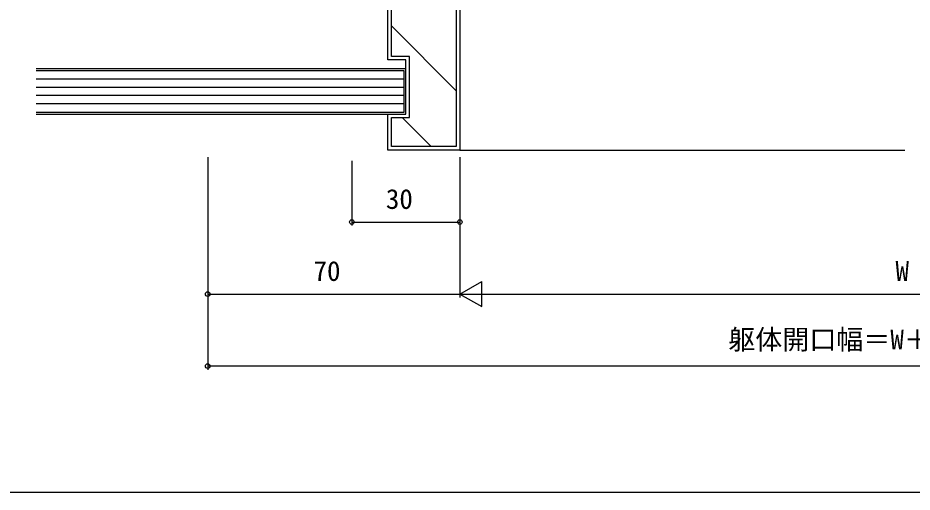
# Model space of a CAD drawing. Units: millimetres, scale not verified. Extents: x -437 to 438, y -344 to 341.
# Drawn here: x -77.1 to 171.2, y -343.7 to -212 of the extents above; entities that cross this region are included whole.
import ezdxf
from ezdxf.enums import TextEntityAlignment as Align

# ---------------------------------------------------------------- set-up
doc = ezdxf.new("R2010")
doc.units = ezdxf.units.MM
doc.header["$LTSCALE"] = 2
for name, color, linetype in [('0-5_YKK_D', 6, 'Continuous'), ('0-6_YKK_ZWAK', 7, 'Continuous'), ('0-7_YSS_K', 3, 'Continuous')]:
    doc.layers.add(name, color=color, linetype=linetype)
doc.styles.add('ＭＳ ゴシック', font='')
doc.styles.get('ＭＳ ゴシック').set_extended_font_data('MS Gothic')

msp = doc.modelspace()

# ---------------------------------------------------------------- linework, layer by layer
at = {"layer": '0-5_YKK_D'}
for p, q in [((-24.4, -250.7), (-24.4, -309.7)), ((-24.4, -250.7), (-24.4, -289.7)), ((45.6, -250.7), (45.6, -289.7)), ((45.6, -250.7), (45.6, -289.7)), ((15.6, -251.7), (15.6, -269.7)), ((45.6, -251.7), (45.6, -269.7)), ((15.6, -268.7), (45.6, -268.7)), ((45.6, -288.7), (51.662, -285.2)), ((51.662, -292.2), (51.662, -285.2)), ((-24.4, -288.7), (45.6, -288.7)), ((45.6, -288.7), (51.662, -292.2)), ((45.6, -288.7), (57.724, -288.7)), ((52.6, -288.7), (288.6, -288.7)), ((365.6, -308.7), (-24.4, -308.7))]:
    msp.add_line(p, q, dxfattribs=at)
for centre in [(15.6, -268.7), (45.6, -268.7), (-24.4, -288.7), (-24.4, -308.7)]:
    msp.add_circle(centre, 0.637, dxfattribs=at)
at = {"layer": '0-6_YKK_ZWAK'}
msp.add_lwpolyline([(-436.8, -343.7), (438.2, -343.7), (438.2, 306.3)], dxfattribs=at)
at = {"layer": '0-7_YSS_K'}
for p, q in [((26.6, -214.23), (44.6, -232.23)), ((30.1, -229), (-72, -229)), ((30.1, -231.3), (-72, -231.3)), ((30.1, -233.6), (-72, -233.6)), ((30.1, -235.9), (-72, -235.9)), ((29.62, -239.7), (37.62, -247.7)), ((45.6, -248.7), (169.1, -248.7))]:
    msp.add_line(p, q, dxfattribs=at)
for points in [[(25.6, -133.7), (42.6, -133.7), (42.6, -148.7), (45.6, -148.7), (45.6, -248.7), (25.6, -248.7), (25.6, -238.7), (30.6, -238.7), (30.6, -223.7), (25.6, -223.7)], [(26.6, -134.7), (41.6, -134.7), (41.6, -149.7), (44.6, -149.7), (44.6, -247.7), (26.6, -247.7), (26.6, -239.7), (31.6, -239.7), (31.6, -222.7), (26.6, -222.7)]]:
    msp.add_lwpolyline(points, close=True, dxfattribs=at)
for points in [[(-72, -238.7), (30.6, -238.7), (30.6, -226.2), (-72, -226.2)], [(-72, -238.2), (30.1, -238.2), (30.1, -226.7), (-72, -226.7)]]:
    msp.add_lwpolyline(points, dxfattribs=at)

# ---------------------------------------------------------------- texts
at = {"layer": '0-5_YKK_D', "style": 'ＭＳ ゴシック'}
for s, p in [('30', (25.06, -266.7)), ('70', (4.975, -286.7)), ('W', (166.552, -286.7)), ('躯体開口幅＝W＋140', (120.124, -305.72))]:
    msp.add_text(s, height=5.499, dxfattribs=at).set_placement(p, align=Align.BOTTOM_LEFT)

doc.saveas('drawing.dxf')
